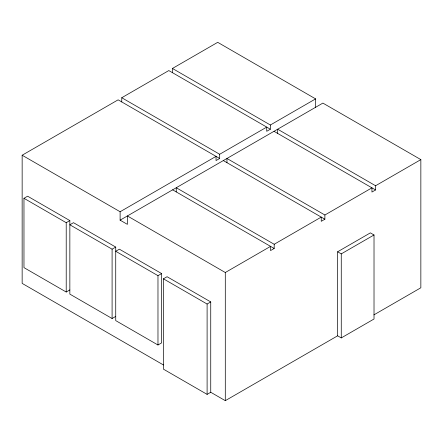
<?xml version="1.0" encoding="UTF-8"?>
<svg xmlns="http://www.w3.org/2000/svg" width="443" height="443" viewBox="0 0 443 443"><rect width="100%" height="100%" fill="white"/><g stroke="black" fill="none" stroke-linecap="round" stroke-linejoin="round"><path stroke-width="0.66" d="M210.741 392.271L210.741 301.927L167.072 276.714L163.434 278.819L163.434 369.157L207.102 394.37L210.741 392.271L225.293 400.671L225.293 272.517L127.396 215.951L127.39 224.363L120.108 220.16L120.119 211.748L216.04 156.368L216.04 160.571L219.678 158.472L219.678 154.269L121.759 97.731L121.753 101.934M176.231 191.919L176.27 187.738L274.195 244.276L274.195 248.473L270.557 250.577L270.551 246.374L225.293 272.517M163.478 364.982L22.15 283.387L22.15 155.227L118.115 99.836L219.678 158.472M121.759 97.731L168.805 70.57L270.368 129.206L270.368 125.004L172.438 68.46L217.707 42.329L315.604 98.889L315.604 107.289M69.85 289.921L66.212 292.02L23.972 267.633L23.972 198.298L27.61 196.199L69.85 220.586L69.85 294.119L112.09 318.511L115.734 316.407M23.972 198.298L66.212 222.691L69.85 220.586M219.678 154.269L266.73 127.102L266.73 131.305L270.368 129.206M270.368 125.004L315.604 98.889M120.108 220.16L322.881 103.092L420.85 159.613L420.85 287.773L373.942 314.851M115.734 247.078L73.488 222.685L69.85 224.789L112.09 249.176L115.734 247.078L115.734 320.61L157.974 344.997L161.612 342.899L161.612 273.564L119.372 249.176L115.734 251.281L157.974 275.668L161.612 273.564M274.195 244.276L321.241 217.109L321.241 221.312L324.885 219.207L324.885 215.005L226.96 158.472L226.96 162.675M324.885 215.005L371.943 187.849L371.943 192.052L375.581 189.947L375.581 185.744L277.65 129.206L277.65 133.409M375.581 185.744L420.85 159.613M163.434 278.819L207.102 304.031L210.741 301.927M337.627 335.816L337.627 251.779L370.381 232.868L374.019 234.973L374.019 319.01L341.265 337.92L337.627 335.816L225.293 400.671M337.627 251.779L341.265 253.878L374.019 234.973M274.012 131.305L375.581 189.947M223.322 160.571L324.885 219.207M172.632 189.837L274.195 248.473M22.15 155.227L120.119 211.748M341.265 253.878L341.265 337.92M207.102 304.031L207.102 394.37M172.438 68.46L172.438 72.663M157.974 275.668L157.974 344.997M112.09 249.176L112.09 318.511M66.212 222.691L66.212 292.02"/></g></svg>
